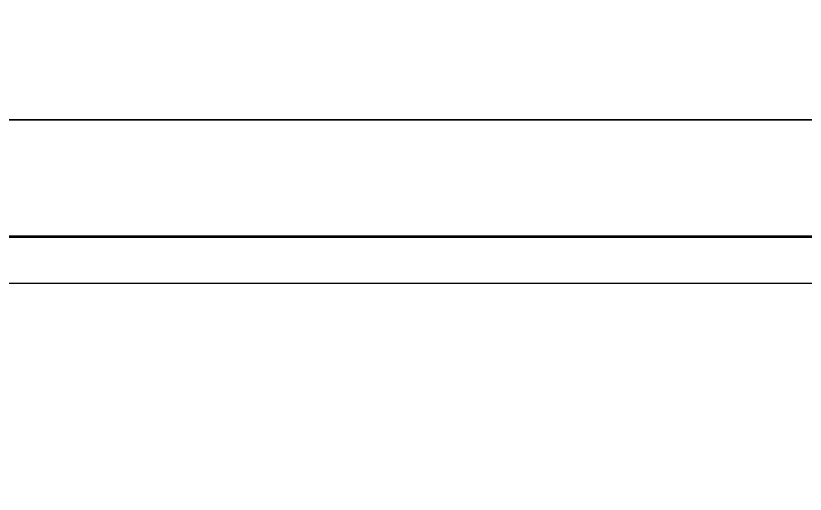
# Model space of a CAD drawing. Extents: x -3500 to 3500, y -3500 to 3500.
# Drawn here: x 841 to 1519, y 816 to 1227 of the extents above; entities that cross this region are included whole.
import ezdxf

# ---------------------------------------------------------------- set-up
doc = ezdxf.new("R2010")
doc.units = 0
doc.layers.add('L5D100', color=7, linetype='CONTINUOUS')
doc.layers.add('L5D99', color=4, linetype='CONTINUOUS')

# ---------------------------------------------------------------- blocks, each defined once
blk = doc.blocks.new('TOP_main_5_Cheese_100')
at = {"layer": 'L5D100'}
for points in [[(262.5, 1137.5), (337.5, 1137.5), (362.5, 1137.5), (437.5, 1137.5), (462.5, 1137.5), (537.5, 1137.5), (562.5, 1137.5), (637.5, 1137.5), (653.4365, 1137.5), (1740.4325, 1137.5)], [(1740.4325, 1137.5), (653.4365, 1137.5), (653.4365, 1162.5), (637.5, 1162.5), (637.5, 1137.5), (562.5, 1137.5), (562.5, 1162.5), (537.5, 1162.5), (537.5, 1137.5), (462.5, 1137.5), (462.5, 1162.5), (437.5, 1162.5), (437.5, 1137.5), (362.5, 1137.5), (362.5, 1162.5), (337.5, 1162.5), (337.5, 1137.5), (262.5, 1137.5)], [(1740.4325, 1037.5), (653.4365, 1037.5), (653.4365, 1062.5), (637.5, 1062.5), (637.5, 1037.5), (562.5, 1037.5), (562.5, 1062.5), (537.5, 1062.5), (537.5, 1037.5), (462.5, 1037.5), (462.5, 1062.5), (437.5, 1062.5), (437.5, 1037.5), (362.5, 1037.5), (362.5, 1062.5), (337.5, 1062.5), (337.5, 1037.5), (262.5, 1037.5)], [(-2334.91, 1037.5), (2334.91, 1037.5), (2334.91, 797.063), (2324.91, 797.063), (2324.91, 797.135), (459.8255, 797.135), (459.14, 797.133), (458.4545, 797.127), (457.7685, 797.117), (457.083, 797.103), (456.3975, 797.085), (455.712, 797.063), (-559.255, 797.063)]]:
    blk.add_lwpolyline(points, dxfattribs=at)
blk = doc.blocks.new('TOP_main_5')
blk.add_blockref('TOP_main_5_Cheese_100', (0, 0))
blk = doc.blocks.new('TOP_main_5_NoCheese_99')
at = {"layer": 'L5D99'}
blk.add_lwpolyline([(141.9525, 997.135), (2134.91, 997.135), (2134.91, 1516.41), (1740.4325, 1516.41), (1740.4325, 1036.41), (653.4365, 1036.41), (653.4365, 1276.41), (305.585, 1276.41), (305.585, 1876.91), (-104.6725, 1876.91)], dxfattribs=at)
blk = doc.blocks.new('TOP_main')
for name in ['TOP_main_5', 'TOP_main_5_NoCheese_99']:
    blk.add_blockref(name, (0, 0))

msp = doc.modelspace()

# ---------------------------------------------------------------- block references
msp.add_blockref('TOP_main', (0, 0))

doc.saveas('drawing.dxf')
